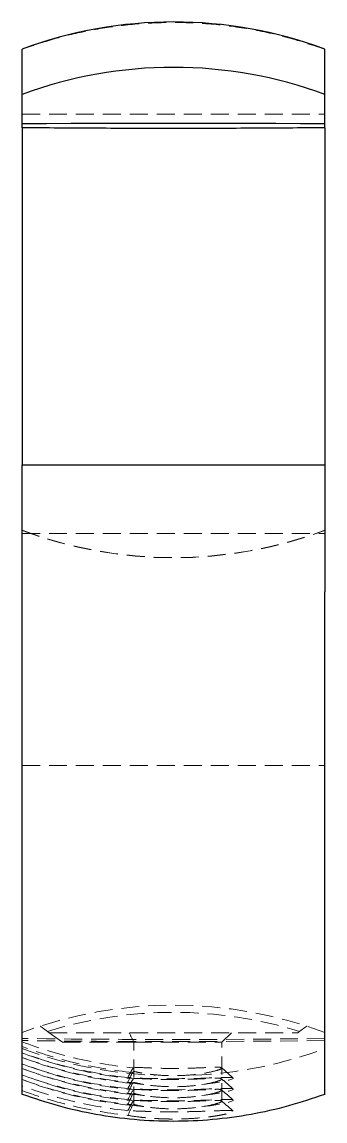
# Model space of a CAD drawing. Header units: millimetres. Extents: x 34 to 234, y 18 to 169.
# Drawn here: x 212.3 to 233.7, y 18.2 to 95.8 of the extents above; entities that cross this region are included whole.
import ezdxf

# ---------------------------------------------------------------- set-up
doc = ezdxf.new("R2010")
doc.units = ezdxf.units.MM
doc.linetypes.add('HIDDEN', pattern=[1.905, 1.27, -0.635])

msp = doc.modelspace()

# ---------------------------------------------------------------- linework, layer by layer
at = {"color": 7, "linetype": 'Continuous', "lineweight": 25}
for p, q in [((212.309, 90.7), (212.309, 93.905)), ((233.691, 90.7), (233.691, 93.905)), ((212.309, 88.632), (212.309, 90.7)), ((233.691, 88.632), (233.691, 90.7)), ((212.309, 88.354), (212.309, 88.632)), ((233.691, 88.354), (233.691, 88.632)), ((212.309, 88.354), (212.309, 64.536)), ((233.691, 88.354), (233.691, 64.536)), ((212.309, 26.566), (212.309, 55.557)), ((233.691, 26.566), (233.691, 55.557)), ((212.309, 20.08), (212.309, 26.566)), ((233.691, 20.08), (233.691, 26.566))]:
    msp.add_line(p, q, dxfattribs=at)
at = {"color": 7, "linetype": 'HIDDEN', "lineweight": 18}
for p, q in [((212.309, 89.32), (233.691, 89.32)), ((212.309, 59.677), (233.691, 59.677)), ((212.309, 43.299), (233.691, 43.299)), ((214.228, 24.414), (214.099, 24.508)), ((214.228, 24.414), (231.772, 24.414)), ((214.228, 24.414), (215.162, 23.734)), ((226.402, 23.734), (227.082, 24.414)), ((231.9, 24.507), (231.772, 24.414)), ((215.162, 23.734), (220.208, 23.734)), ((220.208, 23.734), (226.402, 23.734)), ((220.208, 19.335), (220.208, 23.734)), ((226.402, 19.565), (226.402, 23.734)), ((212.309, 20.08), (212.309, 20.026)), ((233.691, 20.08), (233.691, 20.026))]:
    msp.add_line(p, q, dxfattribs=at)
at = {"color": 7, "linetype": 'Continuous', "lineweight": 25, "flags": 128}
msp.add_lwpolyline([(233.691, 88.632), (231.968, 88.638), (230.212, 88.644), (228.432, 88.648), (226.632, 88.651), (224.819, 88.652), (223, 88.653), (221.181, 88.652), (219.368, 88.651), (217.569, 88.648), (215.788, 88.644), (214.033, 88.638), (212.309, 88.632)], dxfattribs=at)
at = {"color": 7, "linetype": 'HIDDEN', "lineweight": 18, "flags": 128}
for points in [[(233.691, 24.006), (231.968, 23.984), (230.212, 23.966), (228.432, 23.952), (226.632, 23.942), (224.819, 23.935), (223, 23.933), (221.181, 23.935), (219.368, 23.942), (217.569, 23.952), (215.788, 23.966), (214.033, 23.984), (212.309, 24.006)], [(233.691, 23.86), (231.968, 23.838), (230.212, 23.82), (228.432, 23.806), (226.632, 23.796), (224.819, 23.79), (223, 23.788), (221.181, 23.79), (219.368, 23.796), (217.569, 23.806), (215.788, 23.82), (214.033, 23.838), (212.309, 23.86)], [(224.99, 20.749), (224.992, 20.749), (225.583, 20.816), (226.118, 20.896), (226.555, 20.978), (226.899, 21.06), (227.112, 21.128), (227.217, 21.186), (227.2, 21.225), (227.062, 21.249), (226.829, 21.257), (226.491, 21.252), (226.056, 21.238), (225.523, 21.217), (224.94, 21.197), (224.292, 21.179), (223.595, 21.167), (222.86, 21.164), (222.156, 21.17), (221.456, 21.185), (220.808, 21.205), (220.206, 21.228), (219.778, 21.244), (219.778, 21.244)], [(224.988, 19.968), (224.992, 19.968), (225.583, 20.036), (226.118, 20.115), (226.555, 20.197), (226.899, 20.279), (227.112, 20.347), (227.217, 20.405), (227.2, 20.444), (227.062, 20.468), (226.829, 20.476), (226.491, 20.471), (226.056, 20.457), (225.523, 20.436), (224.94, 20.416), (224.292, 20.398), (223.595, 20.386), (222.86, 20.383), (222.156, 20.389), (221.456, 20.404), (220.808, 20.425), (220.206, 20.447), (219.779, 20.463), (219.779, 20.463)], [(224.99, 19.187), (224.992, 19.187), (225.583, 19.255), (226.118, 19.334), (226.555, 19.417), (226.899, 19.498), (227.112, 19.567), (227.217, 19.624), (227.2, 19.663), (227.062, 19.687), (226.829, 19.695), (226.491, 19.69), (226.056, 19.676), (225.523, 19.656), (224.94, 19.635), (224.291, 19.617), (223.595, 19.605), (222.86, 19.602), (222.156, 19.608), (221.456, 19.623), (220.808, 19.644), (220.205, 19.666), (219.779, 19.682), (219.779, 19.682)]]:
    msp.add_lwpolyline(points, dxfattribs=at)
at = {"color": 7, "linetype": 'Continuous', "lineweight": 25}
for centre in [(223, 65.12), (223, 61.915)]:
    msp.add_arc(centre, 30.706, 69.62424, 110.37576, dxfattribs=at)
at = {"color": 7, "linetype": 'HIDDEN', "lineweight": 18}
for centre, radius, start, end in [((223, 88.669), 30.683, 249.60828, 290.39172), ((223, 88.651), 30.683, 249.60828, 290.39172), ((223, -4.322), 30.68, 69.60597, 110.39403), ((223, 52.036), 30.668, 249.59773, 267.57019), ((223, 52.036), 30.668, 272.63958, 290.40227)]:
    msp.add_arc(centre, radius, start, end, dxfattribs=at)
for points, knots in [([(233.691, 93.894), (232.748, 94.21), (230.876, 94.837), (227.995, 95.429), (225.139, 95.76), (222.339, 95.823), (219.633, 95.646), (217.051, 95.249), (214.609, 94.679), (213.064, 94.151), (212.309, 93.894)], [0, 0, 0, 0, 0.136831, 0.271499, 0.40329, 0.531564, 0.655773, 0.775467, 0.890294, 1, 1, 1, 1]), ([(214.099, 24.508), (216.98, 25.397), (219.997, 25.853), (226.035, 25.847), (229.012, 25.399), (231.9, 24.507)], [0.02555249, 0.02555249, 0.02555249, 0.02555249, 0.03487544, 0.03487544, 0.04420241, 0.04420241, 0.04420241, 0.04420241]), ([(214.099, 24.508), (214.024, 24.563), (213.948, 24.618), (213.872, 24.673), (213.854, 24.687), (213.835, 24.7), (213.816, 24.714), (213.797, 24.728), (213.778, 24.742), (213.759, 24.755), (213.74, 24.769), (213.721, 24.783), (213.703, 24.797), (213.665, 24.824), (213.627, 24.851), (213.59, 24.879)], [0, 0, 0, 0, 0.0003598107, 0.0003598107, 0.0003598107, 0.0004497633, 0.0004497633, 0.0004497633, 0.0005397158, 0.0005397158, 0.0005397158, 0.0006296684, 0.0006296684, 0.0006296684, 0.0008090781, 0.0008090781, 0.0008090781, 0.0008090781]), ([(232.41, 24.879), (232.335, 24.824), (232.259, 24.769), (232.184, 24.714), (232.165, 24.7), (232.146, 24.686), (232.127, 24.673), (232.108, 24.659), (232.089, 24.645), (232.071, 24.631), (232.052, 24.617), (232.033, 24.604), (232.014, 24.59), (231.976, 24.562), (231.938, 24.535), (231.9, 24.507)], [0, 0, 0, 0, 0.0003598106, 0.0003598106, 0.0003598106, 0.0004497632, 0.0004497632, 0.0004497632, 0.0005397158, 0.0005397158, 0.0005397158, 0.0006296684, 0.0006296684, 0.0006296684, 0.0008097268, 0.0008097268, 0.0008097268, 0.0008097268]), ([(212.309, 23.768), (213.59, 23.29), (214.893, 22.881), (217.528, 22.273), (218.837, 22.058), (220.157, 21.931)], [0.025162542, 0.025162542, 0.025162542, 0.025162542, 0.029381898, 0.029381898, 0.033476363, 0.033476363, 0.033476363, 0.033476363]), ([(220.108, 21.606), (218.803, 21.734), (217.509, 21.947), (214.89, 22.552), (213.588, 22.961), (212.309, 23.439)], [0.025224656, 0.025224656, 0.025224656, 0.025224656, 0.029273057, 0.029273057, 0.033488242, 0.033488242, 0.033488242, 0.033488242]), ([(219.778, 21.244), (218.502, 21.379), (217.236, 21.594), (214.739, 22.181), (213.512, 22.553), (212.309, 23)], [0, 0, 0, 0, 0.5, 0.5, 1, 1, 1, 1]), ([(212.309, 22.987), (213.59, 22.509), (214.893, 22.1), (217.528, 21.492), (218.837, 21.277), (220.157, 21.151)], [0.025162542, 0.025162542, 0.025162542, 0.025162542, 0.029381898, 0.029381898, 0.033476363, 0.033476363, 0.033476363, 0.033476363]), ([(212.309, 22.671), (213.511, 22.222), (214.741, 21.851), (217.236, 21.264), (218.502, 21.049), (219.778, 20.914)], [0, 0, 0, 0, 0.5, 0.5, 1, 1, 1, 1]), ([(220.108, 20.826), (218.803, 20.953), (217.509, 21.166), (214.89, 21.771), (213.588, 22.18), (212.309, 22.658)], [0.025224656, 0.025224656, 0.025224656, 0.025224656, 0.029273057, 0.029273057, 0.033488242, 0.033488242, 0.033488242, 0.033488242]), ([(219.779, 20.463), (218.503, 20.598), (217.236, 20.813), (214.739, 21.4), (213.512, 21.772), (212.309, 22.219)], [0, 0, 0, 0, 0.5, 0.5, 1, 1, 1, 1]), ([(212.309, 22.207), (213.59, 21.728), (214.893, 21.319), (217.528, 20.711), (218.837, 20.496), (220.157, 20.37)], [0.025162542, 0.025162542, 0.025162542, 0.025162542, 0.029381898, 0.029381898, 0.033476363, 0.033476363, 0.033476363, 0.033476363]), ([(212.309, 21.89), (213.511, 21.442), (214.741, 21.07), (217.236, 20.483), (218.502, 20.268), (219.778, 20.133)], [0, 0, 0, 0, 0.5, 0.5, 1, 1, 1, 1]), ([(220.108, 20.045), (218.803, 20.172), (217.509, 20.385), (214.89, 20.99), (213.588, 21.399), (212.309, 21.877)], [0.025224656, 0.025224656, 0.025224656, 0.025224656, 0.029273057, 0.029273057, 0.033488242, 0.033488242, 0.033488242, 0.033488242]), ([(219.779, 21.244), (219.809, 21.302), (219.838, 21.359), (219.869, 21.417), (219.899, 21.475), (219.93, 21.532), (219.961, 21.589), (220.024, 21.704), (220.089, 21.818), (220.157, 21.931)], [0, 0, 0, 0, 0.000274378, 0.000274378, 0.000274378, 0.000548757, 0.000548757, 0.000548757, 0.001097978, 0.001097978, 0.001097978, 0.001097978]), ([(220.208, 21.968), (220.457, 21.958), (220.954, 21.938), (222.014, 21.892), (223.164, 21.88), (224.299, 21.902), (225.293, 21.949), (226.002, 21.977), (226.366, 21.974), (226.355, 21.935), (226.352, 21.927)], [0, 0, 0, 0, 0.136839, 0.274139, 0.411573, 0.548374, 0.685443, 0.822913, 0.959691, 1, 1, 1, 1]), ([(226.355, 21.907), (226.365, 21.896), (226.396, 21.86), (226.044, 21.733), (225.354, 21.57), (224.369, 21.427), (223.237, 21.363), (222.094, 21.389), (221.218, 21.485), (220.599, 21.587), (220.34, 21.647), (220.209, 21.677)], [0, 0, 0, 0, 0.061762, 0.192518, 0.326256, 0.461142, 0.594013, 0.72404, 0.852849, 0.92517, 1, 1, 1, 1]), ([(227.222, 21.211), (227.083, 21.333), (226.803, 21.576), (226.525, 21.819), (226.385, 21.94)], [0, 0, 0, 0, 0.499994, 1, 1, 1, 1]), ([(219.779, 19.682), (218.503, 19.817), (217.237, 20.032), (214.739, 20.619), (213.512, 20.991), (212.309, 21.438)], [0, 0, 0, 0, 0.5, 0.5, 1, 1, 1, 1]), ([(212.309, 21.426), (213.59, 20.947), (214.893, 20.539), (217.528, 19.93), (218.837, 19.715), (220.157, 19.589)], [0.025162542, 0.025162542, 0.025162542, 0.025162542, 0.029381898, 0.029381898, 0.033476363, 0.033476363, 0.033476363, 0.033476363]), ([(212.309, 21.109), (213.511, 20.661), (214.741, 20.289), (217.236, 19.702), (218.502, 19.487), (219.778, 19.352)], [0, 0, 0, 0, 0.5, 0.5, 1, 1, 1, 1]), ([(220.108, 19.264), (218.803, 19.391), (217.509, 19.605), (214.89, 20.21), (213.588, 20.618), (212.309, 21.096)], [0.025224656, 0.025224656, 0.025224656, 0.025224656, 0.029273057, 0.029273057, 0.033488242, 0.033488242, 0.033488242, 0.033488242]), ([(219.779, 20.463), (219.809, 20.521), (219.838, 20.578), (219.869, 20.636), (219.899, 20.694), (219.93, 20.751), (219.961, 20.808), (220.024, 20.923), (220.089, 21.037), (220.157, 21.151)], [0, 0, 0, 0, 0.000274373, 0.000274373, 0.000274373, 0.000548748, 0.000548748, 0.000548748, 0.00109796, 0.00109796, 0.00109796, 0.00109796]), ([(220.208, 21.187), (220.457, 21.177), (220.954, 21.157), (222.014, 21.111), (223.164, 21.1), (224.299, 21.121), (225.293, 21.168), (226.002, 21.196), (226.366, 21.193), (226.355, 21.155), (226.352, 21.146)], [0, 0, 0, 0, 0.136839, 0.274139, 0.411573, 0.548374, 0.685443, 0.822913, 0.959691, 1, 1, 1, 1]), ([(226.355, 21.127), (226.365, 21.115), (226.396, 21.079), (226.044, 20.952), (225.354, 20.789), (224.369, 20.646), (223.237, 20.582), (222.094, 20.608), (221.218, 20.704), (220.599, 20.806), (220.34, 20.866), (220.209, 20.896)], [0, 0, 0, 0, 0.061762, 0.192518, 0.326256, 0.461142, 0.594013, 0.72404, 0.852849, 0.92517, 1, 1, 1, 1]), ([(227.222, 20.43), (227.083, 20.552), (226.803, 20.795), (226.525, 21.038), (226.385, 21.159)], [0, 0, 0, 0, 0.499994, 1, 1, 1, 1]), ([(219.779, 18.901), (218.503, 19.036), (217.236, 19.251), (214.739, 19.838), (213.512, 20.21), (212.309, 20.657)], [0, 0, 0, 0, 0.5, 0.5, 1, 1, 1, 1]), ([(212.309, 20.328), (213.511, 19.88), (214.741, 19.508), (217.236, 18.921), (218.502, 18.706), (219.778, 18.571)], [0, 0, 0, 0, 0.5, 0.5, 1, 1, 1, 1]), ([(219.778, 20.914), (219.941, 20.887), (220.272, 20.833), (220.667, 20.78), (220.896, 20.76), (220.906, 20.76)], [0, 0, 0, 0, 0.4817364, 0.9774511, 1, 1, 1, 1]), ([(220.208, 20.406), (220.454, 20.397), (220.948, 20.377), (222.003, 20.33), (223.152, 20.319), (224.287, 20.34), (225.284, 20.387), (225.997, 20.415), (226.364, 20.412), (226.354, 20.374), (226.351, 20.365)], [0, 0, 0, 0, 0.135442, 0.272738, 0.410174, 0.546975, 0.684037, 0.821502, 0.95829, 1, 1, 1, 1]), ([(226.355, 20.346), (226.365, 20.335), (226.397, 20.299), (226.049, 20.173), (225.363, 20.01), (224.38, 19.866), (223.249, 19.801), (222.105, 19.827), (221.071, 19.939), (220.482, 20.049), (220.236, 20.109), (220.209, 20.115)], [0, 0, 0, 0, 0.060438, 0.191232, 0.325, 0.459936, 0.592896, 0.722996, 0.851849, 0.983385, 1, 1, 1, 1]), ([(227.222, 19.649), (227.083, 19.771), (226.803, 20.014), (226.525, 20.257), (226.385, 20.378)], [0, 0, 0, 0, 0.499994, 1, 1, 1, 1]), ([(219.778, 20.133), (219.941, 20.107), (220.272, 20.053), (220.68, 19.998), (220.924, 19.977), (220.947, 19.975)], [0, 0, 0, 0, 0.467312, 0.948184, 1, 1, 1, 1]), ([(219.779, 18.901), (219.809, 18.959), (219.838, 19.017), (219.869, 19.074), (219.899, 19.132), (219.93, 19.189), (219.961, 19.247), (220.024, 19.361), (220.089, 19.475), (220.157, 19.589)], [0, 0, 0, 0, 0.000274373, 0.000274373, 0.000274373, 0.000548748, 0.000548748, 0.000548748, 0.00109796, 0.00109796, 0.00109796, 0.00109796]), ([(220.208, 19.626), (220.457, 19.616), (220.954, 19.595), (222.014, 19.549), (223.164, 19.538), (224.299, 19.56), (225.293, 19.606), (226.002, 19.634), (226.366, 19.631), (226.355, 19.593), (226.352, 19.584)], [0, 0, 0, 0, 0.136839, 0.274139, 0.411573, 0.548374, 0.685443, 0.822913, 0.959691, 1, 1, 1, 1]), ([(226.355, 19.565), (226.365, 19.553), (226.396, 19.517), (226.044, 19.39), (225.354, 19.227), (224.369, 19.084), (223.237, 19.02), (222.094, 19.046), (221.218, 19.143), (220.599, 19.244), (220.34, 19.304), (220.209, 19.334)], [0, 0, 0, 0, 0.061762, 0.192518, 0.326256, 0.461142, 0.594013, 0.72404, 0.852849, 0.92517, 1, 1, 1, 1]), ([(227.222, 18.869), (227.083, 18.99), (226.803, 19.233), (226.525, 19.476), (226.385, 19.597)], [0, 0, 0, 0, 0.499994, 1, 1, 1, 1]), ([(219.778, 19.352), (219.941, 19.326), (220.272, 19.272), (220.667, 19.219), (220.896, 19.199), (220.906, 19.198)], [0, 0, 0, 0, 0.481778, 0.977538, 1, 1, 1, 1]), ([(219.778, 18.571), (220.058, 18.522), (220.38, 18.475), (220.923, 18.414), (221.114, 18.395), (221.504, 18.363), (221.704, 18.35), (222.116, 18.329), (222.329, 18.321), (222.752, 18.312), (222.964, 18.31), (223.388, 18.314), (223.602, 18.319), (224.022, 18.335), (224.227, 18.346), (224.825, 18.387), (225.208, 18.425), (225.718, 18.491), (225.878, 18.514), (226.179, 18.563), (226.318, 18.588), (226.566, 18.637), (226.676, 18.661), (226.868, 18.708), (226.951, 18.731), (227.085, 18.774), (227.136, 18.794), (227.205, 18.829), (227.224, 18.845), (227.226, 18.871), (227.209, 18.882), (227.142, 18.899), (227.092, 18.905), (226.894, 18.916), (226.703, 18.915), (226.203, 18.902), (225.904, 18.889), (225.215, 18.863), (224.839, 18.85), (224.235, 18.835), (224.028, 18.83), (223.612, 18.824), (223.401, 18.822), (222.976, 18.821), (222.76, 18.821), (222.337, 18.825), (222.129, 18.828), (221.718, 18.836), (221.514, 18.841), (221.12, 18.852), (220.932, 18.858), (220.391, 18.878), (220.061, 18.891), (219.779, 18.901)], [0, 0, 0, 0, 0.0625, 0.0625, 0.09375, 0.09375, 0.125, 0.125, 0.15625, 0.15625, 0.1875, 0.1875, 0.21875, 0.21875, 0.25, 0.25, 0.3125, 0.3125, 0.34375, 0.34375, 0.375, 0.375, 0.40625, 0.40625, 0.4375, 0.4375, 0.46875, 0.46875, 0.5, 0.5, 0.53125, 0.53125, 0.5625, 0.5625, 0.625, 0.625, 0.6875, 0.6875, 0.75, 0.75, 0.78125, 0.78125, 0.8125, 0.8125, 0.84375, 0.84375, 0.875, 0.875, 0.90625, 0.90625, 0.9375, 0.9375, 1, 1, 1, 1])]:
    msp.add_open_spline(points, degree=3, knots=knots, dxfattribs=at)
at = {"color": 7, "linetype": 'Continuous', "lineweight": 25}
for points, knots in [([(233.691, 88.354), (231.984, 88.337), (230.222, 88.324), (226.639, 88.307), (224.818, 88.303), (221.178, 88.303), (219.357, 88.307), (216.67, 88.32), (215.781, 88.325), (214.028, 88.338), (213.163, 88.346), (212.309, 88.354)], [0, 0, 0, 0, 0.25, 0.25, 0.5, 0.5, 0.75, 0.75, 0.875, 0.875, 1, 1, 1, 1]), ([(212.309, 64.536), (213.155, 64.536), (214.832, 64.536), (218.336, 64.536), (223.014, 64.536), (227.631, 64.536), (231.164, 64.536), (232.842, 64.536), (233.691, 64.536)], [0, 0, 0, 0, 0.125, 0.25, 0.5, 0.75, 0.875, 1, 1, 1, 1]), ([(212.309, 55.557), (212.309, 56.003), (212.309, 56.482), (212.309, 57.253), (212.309, 57.518), (212.309, 58.049), (212.309, 58.317), (212.309, 58.856), (212.309, 59.13), (212.309, 59.666), (212.309, 59.93), (212.309, 60.447), (212.309, 60.703), (212.309, 61.197), (212.309, 61.433), (212.309, 62.112), (212.309, 62.528), (212.309, 63.064), (212.309, 63.229), (212.309, 63.533), (212.309, 63.671), (212.309, 64.039), (212.309, 64.224), (212.309, 64.474), (212.309, 64.536), (212.309, 64.536)], [0, 0, 0, 0, 0.125, 0.125, 0.1875, 0.1875, 0.25, 0.25, 0.3125, 0.3125, 0.375, 0.375, 0.4375, 0.4375, 0.5, 0.5, 0.625, 0.625, 0.6875, 0.6875, 0.75, 0.75, 0.875, 0.875, 1, 1, 1, 1]), ([(233.691, 64.536), (233.691, 64.536), (233.691, 64.474), (233.691, 64.289), (233.691, 64.211), (233.691, 64.025), (233.691, 63.917), (233.691, 63.674), (233.691, 63.538), (233.691, 63.236), (233.691, 63.069), (233.691, 62.53), (233.691, 62.125), (233.691, 61.445), (233.691, 61.205), (233.691, 60.713), (233.691, 60.461), (233.691, 59.945), (233.691, 59.68), (233.691, 59.138), (233.691, 58.868), (233.691, 58.33), (233.691, 58.061), (233.691, 57.525), (233.691, 57.26), (233.691, 56.748), (233.691, 56.499), (233.691, 56.015), (233.691, 55.78), (233.691, 55.557)], [0, 0, 0, 0, 0.125, 0.125, 0.1875, 0.1875, 0.25, 0.25, 0.3125, 0.3125, 0.375, 0.375, 0.5, 0.5, 0.5625, 0.5625, 0.625, 0.625, 0.6875, 0.6875, 0.75, 0.75, 0.8125, 0.8125, 0.875, 0.875, 0.9375, 0.9375, 1, 1, 1, 1]), ([(212.309, 20.08), (213.158, 19.791), (214.866, 19.209), (217.527, 18.622), (220.246, 18.253), (223, 18.131), (225.754, 18.253), (228.474, 18.622), (231.134, 19.209), (232.842, 19.791), (233.691, 20.08)], [0, 0, 0, 0, 0.123263, 0.248003, 0.373747, 0.5, 0.626253, 0.751997, 0.876737, 1, 1, 1, 1])]:
    msp.add_open_spline(points, degree=3, knots=knots, dxfattribs=at)
at = {"color": 7, "linetype": 'HIDDEN', "lineweight": 18}
for points in [[(220.208, 23.734), (220.091, 23.959), (219.98, 24.186), (219.873, 24.414)], [(220.157, 21.931), (220.174, 21.944), (220.191, 21.956), (220.208, 21.968)], [(219.779, 20.914), (219.887, 21.158), (219.997, 21.389), (220.108, 21.606)], [(220.209, 21.677), (220.175, 21.654), (220.142, 21.63), (220.108, 21.606)], [(220.157, 21.151), (220.174, 21.163), (220.191, 21.175), (220.208, 21.187)], [(219.779, 20.134), (219.887, 20.378), (219.997, 20.608), (220.108, 20.826)], [(220.157, 20.37), (220.029, 20.155), (219.903, 19.926), (219.78, 19.682)], [(220.209, 20.897), (220.175, 20.873), (220.142, 20.849), (220.108, 20.826)], [(220.157, 20.37), (220.174, 20.382), (220.191, 20.394), (220.208, 20.406)], [(219.779, 19.353), (219.887, 19.597), (219.997, 19.827), (220.108, 20.045)], [(220.209, 20.116), (220.175, 20.092), (220.142, 20.068), (220.108, 20.045)], [(220.157, 19.589), (220.174, 19.601), (220.191, 19.613), (220.208, 19.626)], [(219.779, 18.572), (219.887, 18.816), (219.997, 19.046), (220.108, 19.264)], [(220.209, 19.335), (220.175, 19.311), (220.142, 19.288), (220.108, 19.264)]]:
    msp.add_open_spline(points, degree=3, dxfattribs=at)

doc.saveas('drawing.dxf')
